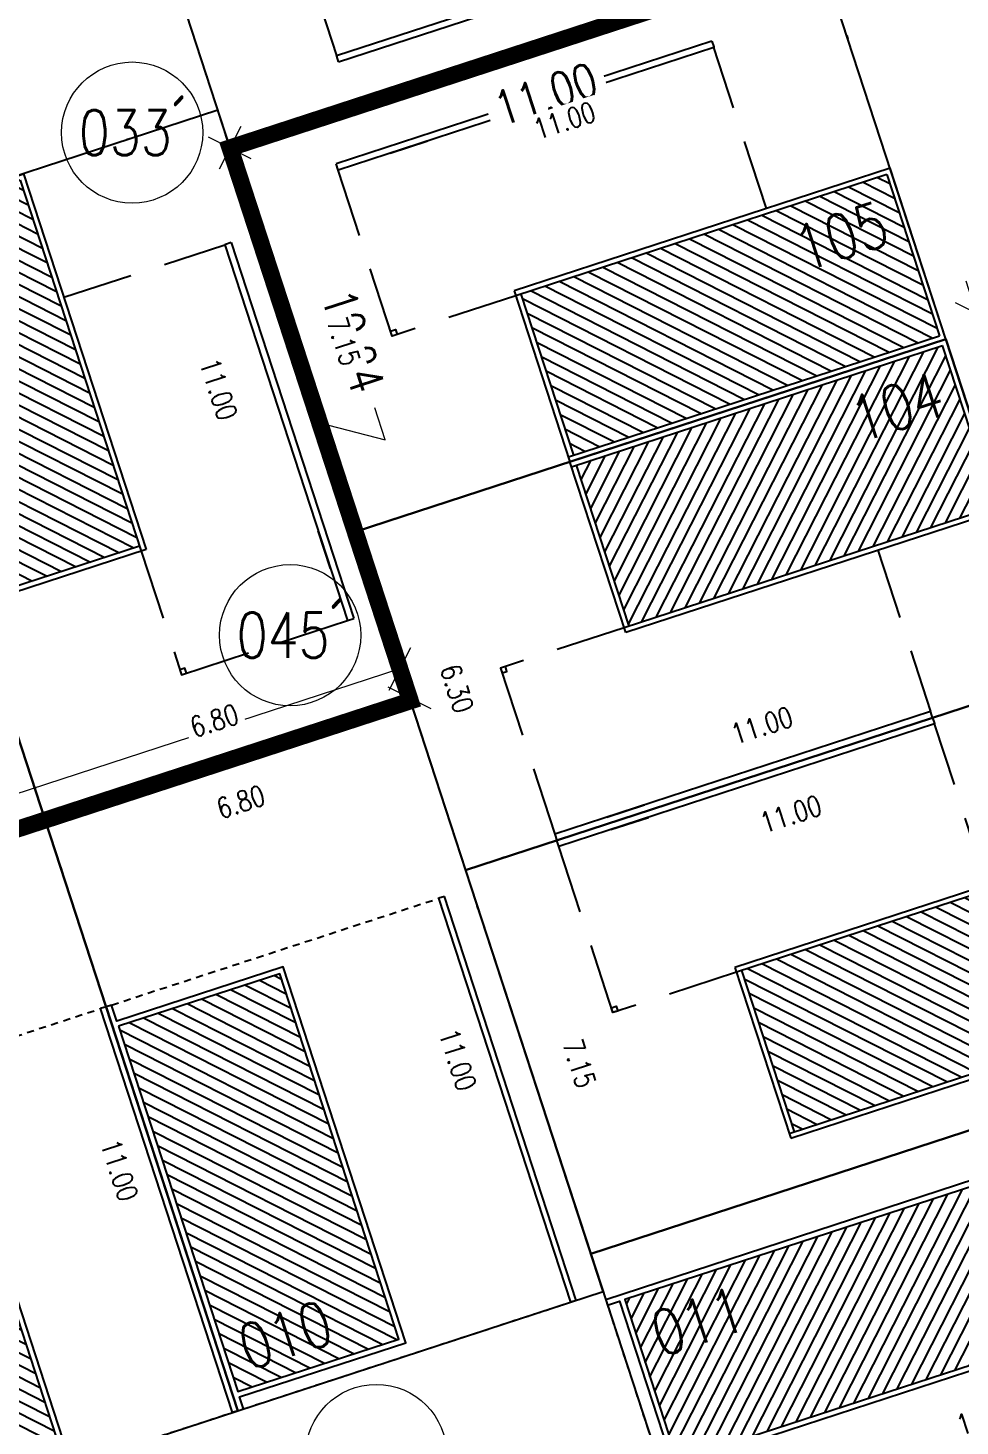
# Model space of a CAD drawing. Header units: metres. Extents: x 733085 to 734585, y 6084499 to 6087418.
# Drawn here: x 733623.2 to 733639.7, y 6086808.03 to 6086832.79 of the extents above; entities that cross this region are included whole.
import ezdxf

# ---------------------------------------------------------------- set-up
doc = ezdxf.new("R2010")
doc.units = ezdxf.units.M
doc.header["$LTSCALE"] = 5
doc.header["$MEASUREMENT"] = 0
doc.linetypes.add('HIDDEN', pattern=[0.375, 0.25, -0.125])
doc.layers.get('0').update_dxf_attribs({"color": 30})
doc.layers.get('DEFPOINTS').update_dxf_attribs({"color": 210})
doc.layers.add('U-ANNO-DIMS', color=210, linetype='Continuous', lineweight=18, plot=False)
doc.layers.add('U-ANNO-TEXT', color=3, linetype='Continuous', lineweight=18)
for name, color, linetype in [('U-BLDG', 7, 'Continuous'), ('U-PROP', 1, 'Continuous'), ('U-SDWK', 4, 'Continuous')]:
    doc.layers.add(name, color=color, linetype=linetype)
doc.styles.add('E-ROMANS', font='romans.shx', dxfattribs={"width": 0.8})
doc.dimstyles.new('E-0200_TICK_18', dxfattribs={"dimscale": 0.001, "dimtxt": 360, "dimasz": 360, "dimexe": 180, "dimexo": 120, "dimgap": 180, "dimtad": 0, "dimzin": 0, "dimdsep": 46, "dimtxsty": 'E-ROMANS', "dimblk": 'OBLIQUE', "dimcen": 180, "dimclrd": 256, "dimclre": 256, "dimclrt": 256, "dimadec": 0, "dimazin": 0, "dimtfac": 1, "dimtmove": 1, "dimatfit": 3, "dimldrblk": 'OPEN90', "dimfxl": 1, "dimtfill": 1, "dimtolj": 1, "dimtzin": 0, "dimarcsym": 0})
doc.dimstyles.new('E-0500_TICK_12', dxfattribs={"dimscale": 0.001, "dimtxt": 600, "dimasz": 600, "dimexe": 300, "dimexo": 200, "dimgap": 300, "dimtad": 0, "dimzin": 0, "dimdsep": 46, "dimtxsty": 'E-ROMANS', "dimblk": 'OBLIQUE', "dimcen": 300, "dimclrd": 256, "dimclre": 256, "dimclrt": 256, "dimadec": 0, "dimazin": 0, "dimtfac": 1, "dimtmove": 1, "dimatfit": 3, "dimldrblk": 'OPEN90', "dimfxl": 1, "dimtfill": 1, "dimtolj": 1, "dimtzin": 0, "dimlwd": -1, "dimarcsym": 0})

# ---------------------------------------------------------------- blocks, each defined once
blk = doc.blocks.new('E1_BLOCK-CASA_T2')
h = blk.add_hatch()
h.set_pattern_fill('LINE', color=252, scale=0.06, angle=45, style=0)
h.set_pattern_definition([(135, (1466268.166786661, 341.5756242636126), (0.1347038418160373, 0.1347038418160373), [])])
h.paths.add_polyline_path([(733233.1105205882, 6087213.785582458), (733230.1104919887, 6087213.785582457), (733230.110554705, 6087206.968603915), (733233.1105205877, 6087206.968603916)])
for p, q in [((733227.0195535314, 6087215.21057018), (733227.0195535314, 6087214.51057018)), ((733230.0205535316, 6087206.878603913), (733230.0205535317, 6087213.878581743)), ((733226.9025205828, 6087209.180570186), (733227.0075535313, 6087209.180570187)), ((733227.0075535313, 6087209.180570187), (733227.0195535314, 6087209.180570186)), ((733231.1350436327, 6087206.878603913), (733230.0205535317, 6087206.878603913)), ((733233.2025205881, 6087206.878603913), (733231.9850436323, 6087206.878603914)), ((733233.202520588, 6087206.889603913), (733233.202520588, 6087206.878603914))]:
    blk.add_line(p, q)
at = {"ltscale": 0.2}
blk.add_line((733230.0205535318, 6087213.878581742), (733233.2025205875, 6087213.878581766), dxfattribs=at)
at = {"color": 252}
for p, q in [((733230.1105556434, 6087213.785582457), (733233.1105205882, 6087213.785582458)), ((733233.1105205882, 6087213.878581749), (733233.1105205877, 6087206.968603916)), ((733230.110554705, 6087206.968603915), (733233.1105205878, 6087206.968603916))]:
    blk.add_line(p, q, dxfattribs=at)
at = {"color": 1, "linetype": 'HIDDEN'}
blk.add_line((733230.0205535316, 6087209.180570187), (733227.0195535314, 6087209.180570186), dxfattribs=at)
at = {"color": 252}
for points in [[(733226.9025205828, 6087209.180570186), (733226.9025205828, 6087216.180570186)], [(733230.110554705, 6087206.968603915), (733230.1104911331, 6087213.878581744)]]:
    blk.add_lwpolyline(points, dxfattribs=at)
for points in [[(733227.0195535314, 6087209.180570186), (733227.0195535319, 6087216.180570186), (733226.9025205893, 6087216.180570186)], [(733230.0205535317, 6087216.180570186), (733230.0205535317, 6087216.090570186), (733230.1105535317, 6087216.090570186), (733230.1104911331, 6087216.180570186), (733230.0205535317, 6087216.180570186)], [(733233.2025205875, 6087213.878581766), (733233.2025205881, 6087206.878603913)], [(733233.2025205881, 6087206.878603913), (733230.0205535316, 6087206.878603915)]]:
    blk.add_lwpolyline(points)
at = {"color": 1, "linetype": 'HIDDEN'}
blk.add_lwpolyline([(733230.1104911331, 6087213.878582569), (733230.1104911331, 6087216.180570186), (733227.0195535319, 6087216.180570186)], dxfattribs=at)
blk = doc.blocks.new('casa')
h = blk.add_hatch()
h.set_pattern_fill('LINE', color=252, scale=0.06, angle=45, style=0)
h.set_pattern_definition([(45, (-8.755947228379299, 1.529366919320627), (-0.1347038418160373, 0.1347038418160373), [])])
h.paths.add_polyline_path([(3.102210664352354, 0.201001939683267), (0.1022257000274749, 0.201001939683267), (0.1022255927061355, -6.603990602145244), (3.102242964280038, -6.603990649458436)])
at = {"color": 252}
blk.add_line((0, -6.999999999999999), (0, 0.5220594658906643), dxfattribs=at)
at = {"color": 1, "linetype": 'HIDDEN', "ltscale": 0.1}
for p, q in [((0.1020175530240977, 0.5220594658906643), (6.197018523868451, 0.5220594658906643)), ((0.1020242458974394, -6.999991121657415), (6.197020108980382, -7.000001823261669))]:
    blk.add_line(p, q, dxfattribs=at)
for p, q in [((6.299037661988223, 0.5220096241100984), (6.197018523868451, 0.5220594658906643)), ((6.29904233262306, -6.999999999999999), (6.197020517026942, -7.000001823254377))]:
    blk.add_line(p, q)
for points in [[(-5.55495142862128e-06, 0.5220594658906643), (0.1020175530240977, 0.5220594658906643), (0.1020217302634023, 0.2990019400184858), (3.197017734193821, 0.2990019702894822), (3.197017734193764, -6.699994889408656), (0.1020242458974394, -6.699973233949492), (0.1020242458974394, -6.999991121657415), (0, -6.999999999999999)], [(6.197020517026999, 0.5220576407880637), (6.197020517026942, -7.000001823254364)]]:
    blk.add_lwpolyline(points)
for points in [[(6.197016530710016, 0.5220576426643229), (6.197020517026999, 0.5220576407880726)], [(6.197020517026942, -7.000001823254377), (6.197020108980382, -7.000001823261669)]]:
    blk.add_lwpolyline(points, close=True)
at = {"color": 252}
for points in [[(6.299037661988223, 0.5220096241100984), (6.29904233262306, -6.999999999999999)], [(0.1022255927061337, -6.603990602145244), (0.1022257000274749, 0.201001939683267), (3.102210664352356, 0.201001939683267), (3.102242964280038, -6.603990649458438), (0.1022041264433824, -6.603990602144903)]]:
    blk.add_lwpolyline(points, dxfattribs=at)
blk = doc.blocks.new('_Oblique')
at = {"color": 0, "linetype": 'ByBlock', "lineweight": -2}
blk.add_line((-0.5, -0.5), (0.5, 0.5), dxfattribs=at)
blk = doc.blocks.new('*D2038')
at = {"layer": 'DEFPOINTS', "color": 0, "transparency": 16777216}
for p in [(733637.2334683109, 6086834.075199516), (733626.7757674302, 6086830.663969204, 7.145156037630188e-09), (733626.7759782979, 6086830.663322889)]:
    blk.add_point(p, dxfattribs=at)
at = {"layer": 'U-ANNO-DIMS', "lineweight": -2, "transparency": 16777216}
for p, q in [((733637.2332574432, 6086834.07584583, 7.145156037630188e-09), (733637.1402062625, 6086834.361050104, 7.145156037630188e-09)), ((733626.7757674302, 6086830.663969204, 7.145156037630188e-09), (733626.6827162495, 6086830.949173477, 7.145156037630188e-09))]:
    blk.add_line(p, q, dxfattribs=at)
at = {"layer": 'U-ANNO-DIMS', "transparency": 16777216}
blk.add_line((733637.2332574432, 6086834.07584583, 7.145156037630188e-09), (733626.7757674302, 6086830.663969204, 7.145156037630188e-09), dxfattribs=at)
at = {"layer": 'U-ANNO-DIMS', "transparency": 16777216, "xscale": 0.6, "yscale": 0.6, "zscale": 0.6}
for p, rotation in [((733637.2332574432, 6086834.07584583, 7.145156037630188e-09), 18.06951211996922), ((733626.7757674302, 6086830.663969204, 7.145156037630188e-09), 198.0695121199692)]:
    blk.add_blockref('_Oblique', p, dxfattribs=dict(at, rotation=rotation))
at = {"layer": 'U-ANNO-DIMS', "transparency": 16777216, "insert": (733632.3678006043, 6086831.616114498, 7.145156037630188e-09), "char_height": 0.6, "attachment_point": 5, "rotation": 18.06951211996925, "style": 'E-ROMANS', "bg_fill": 3, "box_fill_scale": 1.25, "bg_fill_color": 256, "bg_fill_true_color": 13158600, "bg_fill_transparency": 0}
blk.add_mtext('\\A1;11.00', dxfattribs=at)
blk = doc.blocks.new('_Open90')
at = {"color": 0, "linetype": 'ByBlock', "lineweight": -2}
for p, q in [((-0.5, 0.5), (0, 0)), ((0, 0), (-1, 0)), ((0, 0), (-0.5, -0.5))]:
    blk.add_line(p, q, dxfattribs=at)
blk = doc.blocks.new('*D2037')
at = {"layer": 'DEFPOINTS', "color": 0, "transparency": 16777216}
for p in [(733629.9705245818, 6086820.87195581), (733567.9425236178, 6086801.26608984, 7.145156037630188e-09), (733568.1287314291, 6086800.695358088)]:
    blk.add_point(p, dxfattribs=at)
at = {"layer": 'U-ANNO-DIMS', "lineweight": -2, "transparency": 16777216}
for p, q in [((733629.7843477873, 6086821.442592494, 7.145156037630188e-09), (733629.6912655891, 6086821.727891835, 7.145156037630188e-09)), ((733567.9425546348, 6086801.265994772, 7.145156037630188e-09), (733567.8494724366, 6086801.551294114, 7.145156037630188e-09))]:
    blk.add_line(p, q, dxfattribs=at)
at = {"layer": 'U-ANNO-DIMS', "transparency": 16777216}
for p, q in [((733629.7843167703, 6086821.442687562, 7.145156037630188e-09), (733567.9425236178, 6086801.26608984, 7.145156037630188e-09)), ((733598.8634201945, 6086811.354388701, 7.145156037630188e-09), (733598.9662271158, 6086809.820805447, 7.145156037630188e-09)), ((733598.9662271158, 6086809.820805447, 7.145156037630188e-09), (733598.3958185685, 6086809.634703085, 7.145156037630188e-09))]:
    blk.add_line(p, q, dxfattribs=at)
at = {"layer": 'U-ANNO-DIMS', "transparency": 16777216, "xscale": 0.6, "yscale": 0.6, "zscale": 0.6}
for p, rotation in [((733629.7843167703, 6086821.442687562, 7.145156037630188e-09), 18.06951216718681), ((733567.9425236178, 6086801.26608984, 7.145156037630188e-09), 198.0695121671868)]:
    blk.add_blockref('_Oblique', p, dxfattribs=dict(at, rotation=rotation))
at = {"layer": 'U-ANNO-DIMS', "transparency": 16777216, "insert": (733597.208825544, 6086809.247432931, 7.145156037630188e-09), "char_height": 0.6, "attachment_point": 5, "rotation": 18.06951216718685, "style": 'E-ROMANS', "bg_fill": 3, "box_fill_scale": 1.25, "bg_fill_color": 256, "bg_fill_true_color": 13158600, "bg_fill_transparency": 0}
blk.add_mtext('\\A1;65.05', dxfattribs=at)
blk = doc.blocks.new('*D2040')
at = {"layer": 'DEFPOINTS', "color": 0, "transparency": 16777216}
for p in [(733626.7759782965, 6086830.66332289), (733629.9521252981, 6086820.928350355, -7.144129752378214e-09), (733629.9521252976, 6086820.928350355, 7.145156037630185e-09)]:
    blk.add_point(p, dxfattribs=at)
at = {"layer": 'U-ANNO-DIMS', "lineweight": -2, "transparency": 16777216}
for p, q in [((733626.7759782965, 6086830.66332289, 7.145156037630185e-09), (733627.0611825697, 6086830.756374071, 7.145156037630185e-09)), ((733629.9521252976, 6086820.928350355, 7.145156037630185e-09), (733629.666921024, 6086820.835299173, 7.145156037630185e-09))]:
    blk.add_line(p, q, dxfattribs=at)
at = {"layer": 'U-ANNO-DIMS', "transparency": 16777216}
for p, q in [((733626.7759782965, 6086830.66332289, 7.145156037630185e-09), (733629.9521252976, 6086820.928350355, 7.145156037630185e-09)), ((733629.5252479943, 6086825.49377202, 7.145156037630185e-09), (733629.3391456311, 6086826.064180566, 7.145156037630185e-09)), ((733628.364051797, 6086825.795836624, 7.145156037630185e-09), (733629.5252479943, 6086825.49377202, 7.145156037630185e-09))]:
    blk.add_line(p, q, dxfattribs=at)
at = {"layer": 'U-ANNO-DIMS', "transparency": 16777216, "xscale": 0.6, "yscale": 0.6, "zscale": 0.6}
for p, rotation in [((733626.7759782965, 6086830.66332289, 7.145156037630185e-09), 108.0695122688664), ((733629.9521252976, 6086820.928350355, 7.145156037630185e-09), 288.0695122688664)]:
    blk.add_blockref('_Oblique', p, dxfattribs=dict(at, rotation=rotation))
at = {"layer": 'U-ANNO-DIMS', "transparency": 16777216, "insert": (733628.9554202827, 6086827.240308668, 7.145156037630185e-09), "char_height": 0.6, "attachment_point": 5, "rotation": 288.0695122688664, "style": 'E-ROMANS', "bg_fill": 3, "box_fill_scale": 1.25, "bg_fill_color": 256, "bg_fill_true_color": 13158600, "bg_fill_transparency": 0}
blk.add_mtext('\\A1;10.24', dxfattribs=at)
blk = doc.blocks.new('*D2439')
at = {"layer": 'DEFPOINTS', "color": 0, "transparency": 16777216}
for p in [(733625.1175795579, 6086830.859852886, 1.428939229005815e-08), (733625.1175795565, 6086830.859852885), (733628.5294561237, 6086820.402362785, 1.428936514032699e-08)]:
    blk.add_point(p, dxfattribs=at)
at = {"layer": 'U-ANNO-DIMS', "lineweight": -2, "transparency": 16777216}
for p, q in [((733625.0034978483, 6086830.822632414), (733624.9464569921, 6086830.804022178)), ((733628.4153744141, 6086820.365142314), (733628.3583335578, 6086820.346532078))]:
    blk.add_line(p, q, dxfattribs=at)
at = {"layer": 'U-ANNO-DIMS', "transparency": 16777216, "insert": (733626.5753813097, 6086826.391652515), "char_height": 0.36, "attachment_point": 5, "rotation": 288.0695116789587, "style": 'E-ROMANS', "bg_fill": 3, "box_fill_scale": 1.25, "bg_fill_color": 256, "bg_fill_true_color": 13158600, "bg_fill_transparency": 0}
blk.add_mtext('\\A1;11.00', dxfattribs=at)
blk = doc.blocks.new('*D2446')
at = {"layer": 'DEFPOINTS', "color": 0, "transparency": 16777216}
for p in [(733623.2687015112, 6086819.489798906, 7.145200505783968e-09), (733623.2687015643, 6086819.489798743, 7.145200505783972e-09), (733617.279411765, 6086817.535724095, 7.145200505783973e-09)]:
    blk.add_point(p, dxfattribs=at)
at = {"layer": 'U-ANNO-DIMS', "lineweight": -2, "transparency": 16777216}
for p, q in [((733623.3059219837, 6086819.375717197, 7.145200505783972e-09), (733623.324532273, 6086819.318676179, 7.145200505783972e-09)), ((733617.3166322375, 6086817.421642385, 7.145200505783972e-09), (733617.3352425268, 6086817.364601368, 7.145200505783972e-09))]:
    blk.add_line(p, q, dxfattribs=at)
at = {"layer": 'U-ANNO-DIMS', "transparency": 16777216, "insert": (733620.294539243, 6086818.519444339, 7.145200505783972e-09), "char_height": 0.36, "attachment_point": 5, "rotation": 18.069512227572886, "style": 'E-ROMANS', "bg_fill": 3, "box_fill_scale": 1.25, "bg_fill_color": 256, "bg_fill_true_color": 13158600, "bg_fill_transparency": 0}
blk.add_mtext('\\A1;6.30', dxfattribs=at)
blk = doc.blocks.new('*D2447')
at = {"layer": 'DEFPOINTS', "color": 0, "transparency": 16777216}
for p in [(733629.7395351809, 6086821.579945222), (733629.7397009151, 6086821.579437242, 1.811139541122204e-08), (733623.2750707148, 6086819.470277135, 1.811139541122204e-08)]:
    blk.add_point(p, dxfattribs=at)
at = {"layer": 'U-ANNO-DIMS', "lineweight": -2, "transparency": 16777216}
for p, q in [((733629.7024804426, 6086821.693518952), (733629.6837044721, 6086821.751067786)), ((733623.2378502421, 6086819.584358845), (733623.2190742721, 6086819.641907678))]:
    blk.add_line(p, q, dxfattribs=at)
at = {"layer": 'U-ANNO-DIMS', "transparency": 16777216, "insert": (733626.4988815316, 6086820.522644634), "char_height": 0.36, "attachment_point": 5, "rotation": 18.069512184530105, "style": 'E-ROMANS', "bg_fill": 3, "box_fill_scale": 1.25, "bg_fill_color": 256, "bg_fill_true_color": 13158600, "bg_fill_transparency": 0}
blk.add_mtext('\\A1;6.80', dxfattribs=at)
blk = doc.blocks.new('*D2450')
at = {"layer": 'DEFPOINTS', "color": 0, "transparency": 16777216}
for p in [(733636.766037012, 6086835.50797146), (733636.7660370136, 6086835.507971455), (733626.3085010159, 6086832.096079979, -1.046747458446808e-08)]:
    blk.add_point(p, dxfattribs=at)
at = {"layer": 'U-ANNO-DIMS', "lineweight": -2, "transparency": 16777216}
for p, q in [((733636.8032574828, 6086835.39388975), (733636.82186772, 6086835.33684889)), ((733626.3457214867, 6086831.981998269), (733626.3643317239, 6086831.92495741))]:
    blk.add_line(p, q, dxfattribs=at)
at = {"layer": 'U-ANNO-DIMS', "transparency": 16777216, "insert": (733631.805989034, 6086833.889698785), "char_height": 0.36, "attachment_point": 5, "rotation": 18.069511387459915, "style": 'E-ROMANS', "bg_fill": 3, "box_fill_scale": 1.25, "bg_fill_color": 256, "bg_fill_true_color": 13158600, "bg_fill_transparency": 0}
blk.add_mtext('\\A1;11.00', dxfattribs=at)
blk = doc.blocks.new('*D2515')
at = {"layer": 'DEFPOINTS', "color": 0, "transparency": 16777216}
for p in [(733623.738186646, 6086818.050814843, 7.145200505783968e-09), (733623.7381866993, 6086818.050814681, 7.145200505783972e-09), (733617.7488969001, 6086816.096740032, 7.145200505783973e-09)]:
    blk.add_point(p, dxfattribs=at)
at = {"layer": 'U-ANNO-DIMS', "lineweight": -2, "transparency": 16777216}
for p, q in [((733623.7754071185, 6086817.936733134, 7.145200505783972e-09), (733623.7940174083, 6086817.879692117, 7.145200505783972e-09)), ((733617.7861173728, 6086815.982658322, 7.145200505783972e-09), (733617.8047276621, 6086815.925617305, 7.145200505783972e-09))]:
    blk.add_line(p, q, dxfattribs=at)
at = {"layer": 'U-ANNO-DIMS', "transparency": 16777216, "insert": (733620.7640243778, 6086817.080460278, 7.145200505783972e-09), "char_height": 0.36, "attachment_point": 5, "rotation": 18.069512227572886, "style": 'E-ROMANS', "bg_fill": 3, "box_fill_scale": 1.25, "bg_fill_color": 256, "bg_fill_true_color": 13158600, "bg_fill_transparency": 0}
blk.add_mtext('\\A1;6.30', dxfattribs=at)
blk = doc.blocks.new('*D2516')
at = {"layer": 'DEFPOINTS', "color": 0, "transparency": 16777216}
for p in [(733630.2090203166, 6086820.140961155), (733630.2091860494, 6086820.14045318, 1.811139541122204e-08), (733623.7445558496, 6086818.031293072, 1.811139541122204e-08)]:
    blk.add_point(p, dxfattribs=at)
at = {"layer": 'U-ANNO-DIMS', "lineweight": -2, "transparency": 16777216}
for p, q in [((733630.1719655769, 6086820.25453489), (733630.1531896081, 6086820.312083719)), ((733623.7073353771, 6086818.145374781), (733623.6885594081, 6086818.202923612))]:
    blk.add_line(p, q, dxfattribs=at)
at = {"layer": 'U-ANNO-DIMS', "transparency": 16777216, "insert": (733626.968366669, 6086819.083660564), "char_height": 0.36, "attachment_point": 5, "rotation": 18.069512184530105, "style": 'E-ROMANS', "bg_fill": 3, "box_fill_scale": 1.25, "bg_fill_color": 256, "bg_fill_true_color": 13158600, "bg_fill_transparency": 0}
blk.add_mtext('\\A1;6.80', dxfattribs=at)
blk = doc.blocks.new('*D2517')
at = {"layer": 'DEFPOINTS', "color": 0, "transparency": 16777216}
for p in [(733627.5871910446, 6086830.927990398, -1.428885197168847e-08), (733629.8049108663, 6086824.130621879, -1.428885197168847e-08), (733629.8049108514, 6086824.130621875)]:
    blk.add_point(p, dxfattribs=at)
at = {"layer": 'U-ANNO-DIMS', "lineweight": -2, "transparency": 16777216}
for p, q in [((733627.4731093349, 6086830.890769926), (733627.4160684657, 6086830.872159685)), ((733629.6908291567, 6086824.093401407), (733629.6337882874, 6086824.074791166))]:
    blk.add_line(p, q, dxfattribs=at)
at = {"layer": 'U-ANNO-DIMS', "transparency": 16777216, "insert": (733628.7913431046, 6086827.237233215), "char_height": 0.36, "attachment_point": 5, "rotation": 288.0695122056212, "style": 'E-ROMANS', "bg_fill": 3, "box_fill_scale": 1.25, "bg_fill_color": 256, "bg_fill_true_color": 13158600, "bg_fill_transparency": 0}
blk.add_mtext('\\A1;7.15', dxfattribs=at)
blk = doc.blocks.new('*D2518')
at = {"layer": 'DEFPOINTS', "color": 0, "transparency": 16777216}
for p in [(733629.8049107892, 6086824.130621857), (733629.8049108684, 6086824.130621882, 1.428939229005814e-08), (733631.7589855827, 6086818.141332104, 1.428936515330791e-08)]:
    blk.add_point(p, dxfattribs=at)
at = {"layer": 'U-ANNO-DIMS', "lineweight": -2, "transparency": 16777216}
for p, q in [((733629.6908291583, 6086824.093401412), (733629.6337882243, 6086824.07479115)), ((733631.6449038726, 6086818.104111633), (733631.5878629386, 6086818.085501372))]:
    blk.add_line(p, q, dxfattribs=at)
at = {"layer": 'U-ANNO-DIMS', "transparency": 16777216, "insert": (733630.7965300749, 6086821.091283033), "char_height": 0.36, "attachment_point": 5, "rotation": 288.06951129917474, "style": 'E-ROMANS', "bg_fill": 3, "box_fill_scale": 1.25, "bg_fill_color": 256, "bg_fill_true_color": 13158600, "bg_fill_transparency": 0}
blk.add_mtext('\\A1;6.30', dxfattribs=at)
blk = doc.blocks.new('*D2519')
at = {"layer": 'DEFPOINTS', "color": 0, "transparency": 16777216}
for p in [(733631.7589856703, 6086818.141332132, -1.428981213227434e-08), (733633.976705492, 6086811.343963613, -1.428981213227434e-08), (733633.9767054804, 6086811.343963608)]:
    blk.add_point(p, dxfattribs=at)
at = {"layer": 'U-ANNO-DIMS', "lineweight": -2, "transparency": 16777216}
for p, q in [((733631.6449039606, 6086818.104111659), (733631.5878630942, 6086818.085501418)), ((733633.8626237824, 6086811.30674314), (733633.8055829159, 6086811.288132899))]:
    blk.add_line(p, q, dxfattribs=at)
at = {"layer": 'U-ANNO-DIMS', "transparency": 16777216, "insert": (733632.9631377342, 6086814.450574952), "char_height": 0.36, "attachment_point": 5, "rotation": 288.0695122056212, "style": 'E-ROMANS', "bg_fill": 3, "box_fill_scale": 1.25, "bg_fill_color": 256, "bg_fill_true_color": 13158600, "bg_fill_transparency": 0}
blk.add_mtext('\\A1;7.15', dxfattribs=at)
blk = doc.blocks.new('*D2551')
at = {"layer": 'DEFPOINTS', "color": 0, "transparency": 16777216}
for p in [(733622.8649191896, 6086818.554027601, 1.428939229005814e-08), (733622.8649191905, 6086818.554027601), (733626.2767957554, 6086808.096537501, 1.428936514032699e-08)]:
    blk.add_point(p, dxfattribs=at)
at = {"layer": 'U-ANNO-DIMS', "lineweight": -2, "transparency": 16777216}
for p, q in [((733622.9790008992, 6086818.591248073), (733623.036041755, 6086818.609858309)), ((733626.390877465, 6086808.133757972), (733626.4479183208, 6086808.152368208))]:
    blk.add_line(p, q, dxfattribs=at)
at = {"layer": 'U-ANNO-DIMS', "transparency": 16777216, "insert": (733624.8189938907, 6086812.564737818), "char_height": 0.36, "attachment_point": 5, "rotation": 288.0695116789587, "style": 'E-ROMANS', "bg_fill": 3, "box_fill_scale": 1.25, "bg_fill_color": 256, "bg_fill_true_color": 13158600, "bg_fill_transparency": 0}
blk.add_mtext('\\A1;11.00', dxfattribs=at)
blk = doc.blocks.new('*D2552')
at = {"layer": 'DEFPOINTS', "color": 0, "transparency": 16777216}
for p in [(733628.8542089346, 6086820.508102406, 1.428939229005814e-08), (733628.8542089346, 6086820.508102406), (733632.2660855004, 6086810.050612305, 1.428936514032699e-08)]:
    blk.add_point(p, dxfattribs=at)
at = {"layer": 'U-ANNO-DIMS', "lineweight": -2, "transparency": 16777216}
for p, q in [((733628.9682906442, 6086820.545322877), (733629.0253314995, 6086820.563933114)), ((733632.38016721, 6086810.087832777), (733632.4372080653, 6086810.106443013))]:
    blk.add_line(p, q, dxfattribs=at)
at = {"layer": 'U-ANNO-DIMS', "transparency": 16777216, "insert": (733630.8082836326, 6086814.518812634), "char_height": 0.36, "attachment_point": 5, "rotation": 288.0695116789587, "style": 'E-ROMANS', "bg_fill": 3, "box_fill_scale": 1.25, "bg_fill_color": 256, "bg_fill_true_color": 13158600, "bg_fill_transparency": 0}
blk.add_mtext('\\A1;11.00', dxfattribs=at)
blk = doc.blocks.new('*D2615')
at = {"layer": 'DEFPOINTS', "color": 0, "transparency": 16777216}
for p in [(733637.6606026995, 6086832.766104528), (733637.6606027011, 6086832.766104522), (733627.2030667034, 6086829.354213047, -1.046747458446808e-08)]:
    blk.add_point(p, dxfattribs=at)
at = {"layer": 'U-ANNO-DIMS', "lineweight": -2, "transparency": 16777216}
for p, q in [((733637.6978231703, 6086832.652022818), (733637.7164334075, 6086832.594981958)), ((733627.2402871742, 6086829.240131337), (733627.2588974114, 6086829.183090477))]:
    blk.add_line(p, q, dxfattribs=at)
at = {"layer": 'U-ANNO-DIMS', "transparency": 16777216, "insert": (733632.7005547227, 6086831.14783186), "char_height": 0.36, "attachment_point": 5, "rotation": 18.069511387459915, "style": 'E-ROMANS', "bg_fill": 3, "box_fill_scale": 1.25, "bg_fill_color": 256, "bg_fill_true_color": 13158600, "bg_fill_transparency": 0}
blk.add_mtext('\\A1;11.00', dxfattribs=at)
blk = doc.blocks.new('*D2616')
at = {"layer": 'DEFPOINTS', "color": 0, "transparency": 16777216}
for p in [(733641.15481021, 6086822.056268271), (733641.1548102126, 6086822.056268263), (733630.6972742141, 6086818.644376789, -1.046747458446808e-08)]:
    blk.add_point(p, dxfattribs=at)
at = {"layer": 'U-ANNO-DIMS', "lineweight": -2, "transparency": 16777216}
for p, q in [((733641.1920306808, 6086821.942186561), (733641.2106409187, 6086821.885145699)), ((733630.734494685, 6086818.53029508), (733630.7531049226, 6086818.473254218))]:
    blk.add_line(p, q, dxfattribs=at)
at = {"layer": 'U-ANNO-DIMS', "transparency": 16777216, "insert": (733636.1947622332, 6086820.437995607), "char_height": 0.36, "attachment_point": 5, "rotation": 18.069511387459915, "style": 'E-ROMANS', "bg_fill": 3, "box_fill_scale": 1.25, "bg_fill_color": 256, "bg_fill_true_color": 13158600, "bg_fill_transparency": 0}
blk.add_mtext('\\A1;11.00', dxfattribs=at)
blk = doc.blocks.new('*D2617')
at = {"layer": 'DEFPOINTS', "color": 0, "transparency": 16777216}
for p in [(733641.666883718, 6086820.486749746), (733641.6668837182, 6086820.486749745), (733631.2093477221, 6086817.074858264, -1.046747458446808e-08)]:
    blk.add_point(p, dxfattribs=at)
at = {"layer": 'U-ANNO-DIMS', "lineweight": -2, "transparency": 16777216}
for p, q in [((733641.7041041888, 6086820.372668036), (733641.7227144246, 6086820.315627181)), ((733631.1721272513, 6086817.188939975), (733631.153517016, 6086817.245980829))]:
    blk.add_line(p, q, dxfattribs=at)
at = {"layer": 'U-ANNO-DIMS', "transparency": 16777216, "insert": (733636.7068357391, 6086818.868477079), "char_height": 0.36, "attachment_point": 5, "rotation": 18.069511387459915, "style": 'E-ROMANS', "bg_fill": 3, "box_fill_scale": 1.25, "bg_fill_color": 256, "bg_fill_true_color": 13158600, "bg_fill_transparency": 0}
blk.add_mtext('\\A1;11.00', dxfattribs=at)
blk = doc.blocks.new('*D2618')
at = {"layer": 'DEFPOINTS', "color": 0, "transparency": 16777216}
for p in [(733645.1456352458, 6086809.824286477), (733645.1456352477, 6086809.824286471), (733634.6880992493, 6086806.412394996, -1.046747458446808e-08)]:
    blk.add_point(p, dxfattribs=at)
at = {"layer": 'U-ANNO-DIMS', "lineweight": -2, "transparency": 16777216}
for p, q in [((733645.1828557169, 6086809.710204766), (733645.2014659538, 6086809.653163906)), ((733634.7253197203, 6086806.298313285), (733634.7439299573, 6086806.241272425))]:
    blk.add_line(p, q, dxfattribs=at)
at = {"layer": 'U-ANNO-DIMS', "transparency": 16777216, "insert": (733640.1855872679, 6086808.206013813), "char_height": 0.36, "attachment_point": 5, "rotation": 18.069511387459915, "style": 'E-ROMANS', "bg_fill": 3, "box_fill_scale": 1.25, "bg_fill_color": 256, "bg_fill_true_color": 13158600, "bg_fill_transparency": 0}
blk.add_mtext('\\A1;11.00', dxfattribs=at)
blk = doc.blocks.new('*D2735')
at = {"layer": 'DEFPOINTS', "color": 0, "transparency": 16777216}
for p in [(733639.9959893641, 6086827.734601878), (733639.9959893753, 6086827.734601881), (733642.3292629942, 6086820.583057454, -1.046748268017965e-08)]:
    blk.add_point(p, dxfattribs=at)
at = {"layer": 'U-ANNO-DIMS', "transparency": 16777216}
for p, q in [((733639.9959893753, 6086827.734601881), (733639.8098870243, 6086828.305010431)), ((733642.3292630059, 6086820.583057458), (733642.5153653568, 6086820.012648907))]:
    blk.add_line(p, q, dxfattribs=at)
at = {"layer": 'U-ANNO-DIMS', "lineweight": -2, "transparency": 16777216}
for p, q in [((733639.9959893753, 6086827.734601881), (733640.2811936508, 6086827.827653057)), ((733642.3292630059, 6086820.583057458), (733642.6144672814, 6086820.676108633))]:
    blk.add_line(p, q, dxfattribs=at)
at = {"layer": 'U-ANNO-DIMS', "transparency": 16777216, "xscale": 0.5999999999999999, "yscale": 0.5999999999999999, "zscale": 0.5999999999999999, "rotation": 108.0695110338351}
blk.add_blockref('_Oblique', (733642.3292630059, 6086820.583057458), dxfattribs=at)
at = {"layer": 'U-ANNO-DIMS', "transparency": 16777216, "insert": (733641.0646221123, 6086824.459214464), "char_height": 0.6, "attachment_point": 5, "rotation": 288.06951103383506, "style": 'E-ROMANS', "bg_fill": 3, "box_fill_scale": 1.25, "bg_fill_color": 256, "bg_fill_true_color": 13158600, "bg_fill_transparency": 0}
blk.add_mtext('\\A1;LINEA EDIFICACION', dxfattribs=at)
at = {"layer": 'U-ANNO-DIMS', "transparency": 16777216}
blk.add_line((733642.3292630059, 6086820.583057458), (733639.9959893753, 6086827.734601881), dxfattribs=at)
at = {"layer": 'U-ANNO-DIMS', "transparency": 16777216, "xscale": 0.6, "yscale": 0.6, "zscale": 0.6, "rotation": 288.0695110338351}
blk.add_blockref('_Oblique', (733639.9959893753, 6086827.734601881), dxfattribs=at)

msp = doc.modelspace()

# ---------------------------------------------------------------- linework, layer by layer
at = {"layer": 'U-ANNO-TEXT'}
for centre in [(733625.0442962804, 6086830.934748421), (733627.8411467161, 6086822.035722109), (733629.3657609067, 6086807.521332787)]:
    msp.add_circle(centre, 1.25, dxfattribs=at)
at = {"layer": 'U-BLDG'}
for points in [[(733624.5580477286, 6086837.461337731), (733626.7757675487, 6086830.66396921), (733637.2332575799, 6086834.075845856), (733635.0155377598, 6086840.873214377)], [(733614.104622833, 6086827.266534168), (733617.5164994788, 6086816.809044137), (733623.5057892236, 6086818.763118943), (733620.0939125777, 6086829.220608975)], [(733639.4509773996, 6086827.278477336), (733628.993487368, 6086823.86660069), (733630.9475621745, 6086817.877310946), (733641.4050522061, 6086821.289187592)], [(733630.9475621746, 6086817.877310946), (733633.1652819947, 6086811.079942425), (733643.6227720259, 6086814.491819071), (733641.4050522058, 6086821.289187592)], [(733623.5057892248, 6086818.76311894), (733626.9176658706, 6086808.305628909), (733633.3822960707, 6086810.414789017), (733629.9704194246, 6086820.872279047)], [(733617.5164994788, 6086816.809044138), (733620.9283761247, 6086806.351554106), (733626.9176658695, 6086808.305628913), (733623.5057892236, 6086818.763118944)], [(733633.1652819959, 6086811.079942426), (733635.383001816, 6086804.282573905), (733645.8404918471, 6086807.694450551), (733643.622772027, 6086814.491819072)]]:
    msp.add_lwpolyline(points, close=True, dxfattribs=at)

# ---------------------------------------------------------------- block references
at = {"layer": 'U-BLDG', "xscale": -1}
for name, p, rotation in [('E1_BLOCK-CASA_T2', (-4825939.442906914, 3501694.016286646, 1.007538821050001e-08), 288.0695121893336), ('E1_BLOCK-CASA_T2', (6293203.452317774, 8671970.72269889, -1.007538564761107e-08), 108.0695121807846), ('E1_BLOCK-CASA_T2', (6293207.359034715, 8671958.747200478, -1.007537608315947e-08), 108.0695122125376), ('casa', (733626.7557383839, 6086808.801940856, -3.322798762759569e-09), 198.0695109923648), ('casa', (733620.7664486386, 6086806.84786605, -3.322798762759569e-09), 198.0695109923648), ('casa', (733633.9255355486, 6086810.432876136, 7.144753123958707e-09), 108.0695477674093)]:
    msp.add_blockref(name, p, dxfattribs=dict(at, rotation=rotation))
at = {"layer": 'U-BLDG'}
for p, rotation in [((-457381.7273723322, 12101247.99334987, -1.512480965896147e-08), 198.069512146269), ((6748058.222865799, 7277829.104067006, -2.314427775622532e-09), 108.0695121872754)]:
    msp.add_blockref('E1_BLOCK-CASA_T2', p, dxfattribs=dict(at, rotation=rotation))

# ---------------------------------------------------------------- texts
at = {"layer": 'U-ANNO-TEXT', "attachment_point": 5, "style": 'E-ROMANS'}
for s, insert, char_height, rotation in [('033´', (733625.0442962804, 6086830.934748421), 0.8, 359.9999999750137), ('105', (733637.6005139953, 6086829.1003067, 1.023588267435874e-09), 0.8000000000000003, 18.06951100145558), ('104', (733638.5874665136, 6086826.075271318, 1.023592075059171e-09), 0.8000000000000003, 18.06951100145558), ('045´', (733627.8411467161, 6086822.035722109), 0.8, 359.9999999750137), ('011', (733635.0603630636, 6086809.882936321, -1.023516019662321e-09), 0.8000000000000007, 18.069511192627054)]:
    msp.add_mtext(s, dxfattribs=dict(at, insert=insert, char_height=char_height, rotation=rotation))

# ---------------------------------------------------------------- next in the draw order: dimensions: what is measured, and where the dimension line sits
at = {"layer": 'U-ANNO-DIMS'}
dim = msp.add_linear_dim(base=(733626.7757674302, 6086830.663969204, 7.145156037630188e-09), p1=(733637.233468311, 6086834.075199516), p2=(733626.7759782979, 6086830.663322889), angle=198.0695121199693, dimstyle='E-0500_TICK_12', override={"dimfxl": 0.1, "dimfxlon": 1}, dxfattribs=at)
dim.commit()
dim.dimension.update_dxf_attribs({"geometry": '*D2038', "text_midpoint": (733632.3678006043, 6086831.616114498, 7.145156037630188e-09), "dimtype": 161})

# ---------------------------------------------------------------- next in the draw order: linework, layer by layer
at = {"layer": 'U-BLDG'}
for points in [[(733626.77576755, 6086830.663969211), (733628.9934873701, 6086823.86660069), (733639.4509774012, 6086827.278477336), (733637.2332575811, 6086834.075845857)], [(733620.0939125789, 6086829.220608971), (733623.5057892248, 6086818.763118939), (733629.9704194248, 6086820.872279048), (733626.5585427787, 6086831.329769078)]]:
    msp.add_lwpolyline(points, close=True, dxfattribs=at)

# ---------------------------------------------------------------- next in the draw order: dimensions: what is measured, and where the dimension line sits
at = {"layer": 'U-ANNO-DIMS'}
dim = msp.add_linear_dim(base=(733567.9425236178, 6086801.26608984, 7.145156037630188e-09), p1=(733629.9705245815, 6086820.87195581), p2=(733568.1287314293, 6086800.695358088), angle=198.06951216718684, dimstyle='E-0500_TICK_12', override={"dimfxl": 0.1, "dimfxlon": 1}, dxfattribs=at)
dim.commit()
dim.dimension.update_dxf_attribs({"geometry": '*D2037', "text_midpoint": (733598.1106142949, 6086809.541651904, 7.145156037630188e-09), "dimtype": 161})

# ---------------------------------------------------------------- next in the draw order: texts
at = {"layer": 'U-ANNO-TEXT', "insert": (733627.7566220307, 6086809.646474523), "char_height": 0.8000000000000003, "attachment_point": 5, "rotation": 18.06951100145558, "style": 'E-ROMANS'}
msp.add_mtext('010', dxfattribs=at)

# ---------------------------------------------------------------- next in the draw order: dimensions: what is measured, and where the dimension line sits
at = {"layer": 'U-ANNO-DIMS'}
dim = msp.add_linear_dim(base=(733629.9521252976, 6086820.928350355, 7.145156037630185e-09), p1=(733626.7759782969, 6086830.663322891), p2=(733629.9521252977, 6086820.928350356, -7.144129752378214e-09), angle=288.0695122688664, dimstyle='E-0500_TICK_12', override={"dimfxl": 0.1, "dimfxlon": 1}, dxfattribs=at)
dim.commit()
dim.dimension.update_dxf_attribs({"geometry": '*D2040', "text_midpoint": (733629.2460944501, 6086826.349384842, 7.145156037630185e-09), "dimtype": 161})

# ---------------------------------------------------------------- next in the draw order: linework, layer by layer
at = {"layer": 'U-BLDG', "ltscale": 0.3, "const_width": 0.3}
msp.add_lwpolyline([(733622.3005341723, 6086833.096177634), (733601.8134740873, 6086826.412038186), (733585.6518985812, 6086821.139137927), (733584.5353898638, 6086824.561265984), (733565.3586605565, 6086818.304637012), (733563.5470239561, 6086814.738410128), (733568.1286260947, 6086800.69568124), (733629.9704194249, 6086820.872279048), (733626.775767585, 6086830.663969237), (733637.2332576307, 6086834.075845848)], dxfattribs=at)
at = {"layer": 'U-PROP', "ltscale": 0.3, "elevation": -7.144379647631842e-09}
msp.add_lwpolyline([(733695.8803989156, 6086864.044133781), (733634.0386057984, 6086843.867536068), (733637.2332576305, 6086834.075845847), (733626.7757675847, 6086830.663969236), (733629.970419425, 6086820.872279047), (733568.1286260944, 6086800.69568124)], dxfattribs=at)
at = {"layer": 'U-SDWK', "ltscale": 0.3, "const_width": 0.3, "elevation": 7.145200505783969e-09}
msp.add_lwpolyline([(733637.2332574882, 6086834.075845842), (733626.7757674425, 6086830.663969232), (733629.9704192834, 6086820.872279042), (733568.1286259528, 6086800.695681237)], dxfattribs=at)

# ---------------------------------------------------------------- next in the draw order: dimensions: what is measured, and where the dimension line sits
at = {"layer": 'U-ANNO-DIMS'}
for base, p1, p2, angle, picture, middle in [((733636.7660370136, 6086835.507971455), (733626.3085010159, 6086832.096079979, -1.046747458446808e-08), (733636.7660370121, 6086835.50797146), 18.069511387459915, '*D2450', (733631.805989034, 6086833.889698785)), ((733625.1175795565, 6086830.859852885, -1.531298217825313e-08), (733628.5294561237, 6086820.402362784, -1.023617037926134e-09), (733625.1175795579, 6086830.859852885, -1.023589888194981e-09), 108.06951167895869, '*D2439', (733626.5753813097, 6086826.391652515, -1.531298217825313e-08)), ((733623.2687015643, 6086819.489798743, 7.145200505783972e-09), (733617.2794117652, 6086817.535724095, 7.145200505783973e-09), (733623.2687015112, 6086819.489798906, 7.145200505783968e-09), 18.069512227572883, '*D2446', (733620.294539243, 6086818.519444339, 7.145200505783972e-09)), ((733645.1456352477, 6086809.824286471), (733634.6880992495, 6086806.412394995, -1.046747458446808e-08), (733645.1456352457, 6086809.824286476), 18.069511387459915, '*D2618', (733640.1855872679, 6086808.206013813))]:
    dim = msp.add_linear_dim(base=base, p1=p1, p2=p2, angle=angle, dimstyle='E-0200_TICK_18', override={"dimsd1": 1, "dimsd2": 1}, dxfattribs=at)
    dim.commit()
    dim.dimension.update_dxf_attribs({"geometry": picture, "text_midpoint": middle, "dimtype": 161})

# ---------------------------------------------------------------- next in the draw order: dimensions: what is measured, and where the dimension line sits
for base, p1, p2, angle, picture, middle in [((733629.8049108514, 6086824.130621875), (733627.5871910441, 6086830.927990399, -1.428885197168847e-08), (733629.8049108662, 6086824.130621879, -1.428885197168847e-08), 288.0695122056212, '*D2517', (733628.7913431046, 6086827.237233215)), ((733629.7395351809, 6086821.579945222, -1.096619490543807e-08), (733623.2750707146, 6086819.470277134, 7.145200505783974e-09), (733629.7397009145, 6086821.579437242, 7.145200505783968e-09), 18.0695121845301, '*D2447', (733626.4988815316, 6086820.522644634, -1.096619490543807e-08)), ((733623.7381866993, 6086818.050814681, 7.145200505783972e-09), (733617.7488969, 6086816.096740033, 7.145200505783973e-09), (733623.738186646, 6086818.050814844, 7.145200505783968e-09), 18.069512227572883, '*D2515', (733620.7640243778, 6086817.080460278, 7.145200505783972e-09))]:
    dim = msp.add_linear_dim(base=base, p1=p1, p2=p2, angle=angle, dimstyle='E-0200_TICK_18', override={"dimsd1": 1, "dimsd2": 1}, dxfattribs=at)
    dim.commit()
    dim.dimension.update_dxf_attribs({"geometry": picture, "text_midpoint": middle, "dimtype": 161})

# ---------------------------------------------------------------- next in the draw order: dimensions: what is measured, and where the dimension line sits
for base, p1, p2, angle, picture, middle in [((733637.6606027011, 6086832.766104522), (733627.2030667034, 6086829.354213046, -1.046747458446808e-08), (733637.6606026996, 6086832.766104527), 18.069511387459915, '*D2615', (733632.7005547227, 6086831.14783186)), ((733630.2090203166, 6086820.140961155, -1.096619490543807e-08), (733623.7445558495, 6086818.031293072, 7.145200505783974e-09), (733630.2091860493, 6086820.140453179, 7.145200505783968e-09), 18.0695121845301, '*D2516', (733626.968366669, 6086819.083660564, -1.096619490543807e-08))]:
    dim = msp.add_linear_dim(base=base, p1=p1, p2=p2, angle=angle, dimstyle='E-0200_TICK_18', override={"dimsd1": 1, "dimsd2": 1}, dxfattribs=at)
    dim.commit()
    dim.dimension.update_dxf_attribs({"geometry": picture, "text_midpoint": middle, "dimtype": 161})

# ---------------------------------------------------------------- next in the draw order: dimensions: what is measured, and where the dimension line sits
for base, p1, p2, angle, picture, middle in [((733629.8049107892, 6086824.130621857, -1.428885197168847e-08), (733631.7589855827, 6086818.141332104), (733629.8049108684, 6086824.130621882), 108.06951129917475, '*D2518', (733630.7965300749, 6086821.091283033, -1.428885197168847e-08)), ((733622.8649191905, 6086818.554027601, -1.428938851563266e-08), (733626.2767957549, 6086808.0965375), (733622.8649191891, 6086818.5540276), 108.06951167895869, '*D2551', (733624.8189938907, 6086812.564737818, -1.428938851563266e-08))]:
    dim = msp.add_linear_dim(base=base, p1=p1, p2=p2, angle=angle, dimstyle='E-0200_TICK_18', override={"dimsd1": 1, "dimsd2": 1}, dxfattribs=at)
    dim.commit()
    dim.dimension.update_dxf_attribs({"geometry": picture, "text_midpoint": middle, "dimtype": 161})

# ---------------------------------------------------------------- next in the draw order: dimensions: what is measured, and where the dimension line sits
dim = msp.add_linear_dim(base=(733633.9767054804, 6086811.343963608, 1.429032531389378e-08), p1=(733631.7589856703, 6086818.141332133), p2=(733633.9767054924, 6086811.343963613), angle=288.0695122056212, dimstyle='E-0200_TICK_18', override={"dimsd1": 1, "dimsd2": 1}, dxfattribs=at)
dim.commit()
dim.dimension.update_dxf_attribs({"geometry": '*D2519', "text_midpoint": (733632.9631377342, 6086814.450574952, 1.429032531389378e-08), "dimtype": 161})

# ---------------------------------------------------------------- next in the draw order: dimensions: what is measured, and where the dimension line sits
dim = msp.add_linear_dim(base=(733628.8542089346, 6086820.508102406, -1.428938041875054e-08), p1=(733632.2660855001, 6086810.050612305), p2=(733628.8542089344, 6086820.508102406), angle=108.06951167895869, dimstyle='E-0200_TICK_18', override={"dimsd1": 1, "dimsd2": 1}, dxfattribs=at)
dim.commit()
dim.dimension.update_dxf_attribs({"geometry": '*D2552', "text_midpoint": (733630.8082836326, 6086814.518812634, -1.428938041875054e-08), "dimtype": 161})

# ---------------------------------------------------------------- next in the draw order: dimensions: what is measured, and where the dimension line sits
dim = msp.add_linear_dim(base=(733641.1548102126, 6086822.056268263), p1=(733630.697274214, 6086818.644376789, -1.046747458446808e-08), p2=(733641.1548102102, 6086822.05626827), angle=18.069511387459915, dimstyle='E-0200_TICK_18', override={"dimsd1": 1, "dimsd2": 1}, dxfattribs=at)
dim.commit()
dim.dimension.update_dxf_attribs({"geometry": '*D2616', "text_midpoint": (733636.1947622332, 6086820.437995607), "dimtype": 161})

# ---------------------------------------------------------------- next in the draw order: dimensions: what is measured, and where the dimension line sits
dim = msp.add_linear_dim(base=(733641.6668837182, 6086820.486749745), p1=(733631.2093477218, 6086817.074858264, -1.046747458446808e-08), p2=(733641.666883718, 6086820.486749745), angle=18.069511387459915, dimstyle='E-0200_TICK_18', override={"dimsd1": 1, "dimsd2": 1}, dxfattribs=at)
dim.commit()
dim.dimension.update_dxf_attribs({"geometry": '*D2617', "text_midpoint": (733636.7068357391, 6086818.868477079), "dimtype": 161})

# ---------------------------------------------------------------- next in the draw order: dimensions: what is measured, and where the dimension line sits
dim = msp.add_linear_dim(base=(733639.9959893753, 6086827.734601881, -1.046743489137905e-08), p1=(733642.3292629947, 6086820.583057456, -2.09349175715587e-08), p2=(733639.9959893641, 6086827.734601879, -1.04674348902085e-08), angle=108.06951103383506, text='LINEA EDIFICACION', dimstyle='E-0500_TICK_12', override={"dimfxl": 0.1, "dimfxlon": 1}, dxfattribs=at)
dim.commit()
dim.dimension.update_dxf_attribs({"geometry": '*D2735', "text_midpoint": (733641.0646221123, 6086824.459214464, -1.046743489137905e-08), "dimtype": 161})

doc.saveas('drawing.dxf')
